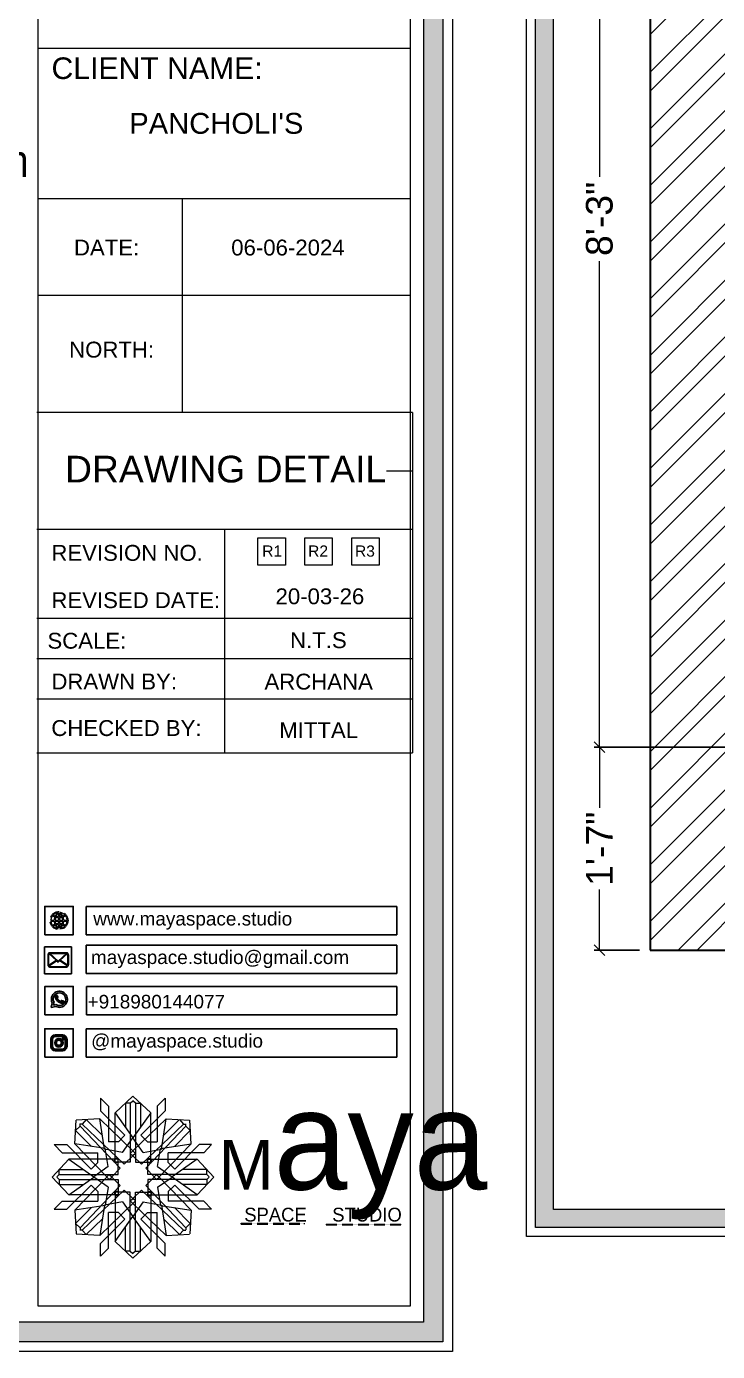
# Model space of a CAD drawing. Header units: millimetres. Extents: x 56222 to 3066687, y -650199 to -121287.
# Drawn here: x 131233.9 to 131298.6, y -184029.6 to -183905.5 of the extents above; entities that cross this region are included whole.
import ezdxf
from ezdxf import colors
from ezdxf.entities.mleader import LeaderData, LeaderLine
from ezdxf.enums import TextEntityAlignment as Align
from ezdxf.math import Vec2, Vec3

# ---------------------------------------------------------------- set-up
doc = ezdxf.new("R2010")
doc.units = ezdxf.units.MM
doc.header["$MEASUREMENT"] = 0
doc.header["$PDMODE"] = 35
doc.linetypes.add('CENTER', pattern=[2, 1.25, -0.25, 0.25, -0.25])
doc.linetypes.add('DASHEDX2', pattern=[1.5, 1, -0.5])
doc.layers.get('Defpoints').update_dxf_attribs({"color": 220})
doc.layers.add('AR HATCH-7', color=7, linetype='Continuous')
for name, color, linetype, lineweight in [('dim05', 1, 'Continuous', 13), ('Dimension', 10, 'DASHEDX2', 20), ('NAME PLATE', 7, 'Continuous', 25), ('Text', 7, 'Continuous', 15), ('wall', 7, 'Continuous', 30), ('XX~SLAB ( BEAM )~ ( DIM )', 7, 'Continuous', 9)]:
    doc.layers.add(name, color=color, linetype=linetype, lineweight=lineweight)
doc.styles.add('Arial', font='arial.ttf')
doc.styles.get("Standard").update_dxf_attribs({"font": 'arial.ttf', "height": 6})
doc.styles.add('style4', font='ARIALN.TTF')
doc.dimstyles.new('ISO-25', dxfattribs={"dimtxt": 2.5, "dimasz": 1, "dimexe": 0.5, "dimexo": 1, "dimtad": 0, "dimdec": 1, "dimlunit": 4, "dimtxsty": 'Standard', "dimblk": 'OBLIQUE', "dimcen": 2.5, "dimclrd": 1, "dimclre": 1, "dimclrt": 5, "dimadec": 0, "dimazin": 0, "dimtfac": 1, "dimtdec": 1, "dimtmove": 0, "dimatfit": 3, "dimfxl": 1, "dimlwd": -1, "dimarcsym": 0})

# ---------------------------------------------------------------- blocks, each defined once
blk = doc.blocks.new('_Oblique')
at = {"layer": 'wall', "color": 0, "lineweight": -2}
blk.add_line((-0.5, -0.5), (0.5, 0.5), dxfattribs=at)
blk = doc.blocks.new('*D169')
at = {"layer": 'Defpoints', "color": 0, "lineweight": 30, "transparency": 16777216}
for p in [(131301.3, -183874.01), (131287.55, -183973.01), (131304.3, -183973.01)]:
    blk.add_point(p, dxfattribs=at)
at = {"layer": 'dim05', "color": 1, "linetype": 'Continuous', "lineweight": -2, "transparency": 16777216}
for p, q in [((131300.3, -183874.01), (131287.05, -183874.01)), ((131303.3, -183973.01), (131287.05, -183973.01))]:
    blk.add_line(p, q, dxfattribs=at)
at = {"layer": 'dim05', "color": 1, "linetype": 'Continuous', "transparency": 16777216}
for p, q in [((131287.55, -183874.01), (131287.55, -183919.56)), ((131287.55, -183973.01), (131287.55, -183927.46))]:
    blk.add_line(p, q, dxfattribs=at)
at = {"layer": 'dim05', "color": 1, "transparency": 16777216}
for p, rotation in [((131287.55, -183874.01), 90), ((131287.55, -183973.01), 270)]:
    blk.add_blockref('_Oblique', p, dxfattribs=dict(at, rotation=rotation))
at = {"layer": 'dim05', "color": 5, "lineweight": 25, "transparency": 16777216, "insert": (131287.55, -183923.51), "char_height": 2.5, "attachment_point": 5, "rotation": 90, "style": 'Arial'}
blk.add_mtext('8\'-3"', dxfattribs=at)
blk = doc.blocks.new('*D170')
at = {"layer": 'Defpoints', "color": 0, "lineweight": 30, "transparency": 16777216}
for p in [(131304.3, -183973.01), (131287.55, -183992.01), (131292.3, -183992.01)]:
    blk.add_point(p, dxfattribs=at)
at = {"layer": 'dim05', "color": 1, "linetype": 'Continuous', "lineweight": -2, "transparency": 16777216}
for p, q in [((131303.3, -183973.01), (131287.05, -183973.01)), ((131291.3, -183992.01), (131287.05, -183992.01))]:
    blk.add_line(p, q, dxfattribs=at)
at = {"layer": 'dim05', "color": 1, "linetype": 'Continuous', "transparency": 16777216}
for p, q in [((131287.55, -183973.01), (131287.55, -183978.68)), ((131287.55, -183992.01), (131287.55, -183986.34))]:
    blk.add_line(p, q, dxfattribs=at)
at = {"layer": 'dim05', "color": 1, "transparency": 16777216}
for p, rotation in [((131287.55, -183973.01), 90), ((131287.55, -183992.01), 270)]:
    blk.add_blockref('_Oblique', p, dxfattribs=dict(at, rotation=rotation))
at = {"layer": 'dim05', "color": 5, "lineweight": 25, "transparency": 16777216, "insert": (131287.55, -183982.51), "char_height": 2.5, "attachment_point": 5, "rotation": 90, "style": 'Arial'}
blk.add_mtext('1\'-7"', dxfattribs=at)

msp = doc.modelspace()

# ---------------------------------------------------------------- hatches: boundary and pattern name
at = {"layer": 'AR HATCH-7', "lineweight": 9, "true_color": 0x939598}
h = msp.add_hatch(dxfattribs=at)
h.set_pattern_fill('ANSI32', color=252, scale=10)
h.set_pattern_definition([(45, (-3.1435, -836.1588), (-2.65165043, 2.65165043), []), (45, (-1.3758, -836.1588), (-2.65165043, 2.65165043), [])])
h.paths.add_polyline_path([(131458.8, -183880.01), (131454.3, -183880.01), (131454.3, -183892.02), (131458.8, -183891.98)])
h.paths.add_polyline_path([(131458.8, -183891.98), (131454.3, -183892.02), (131454.3, -183992.01), (131458.8, -183992.01)])
h.paths.add_polyline_path([(131301.3, -183880.01), (131292.3, -183880.01), (131292.3, -183992.01), (131301.3, -183992.01)])
at = {"layer": 'Dimension', "linetype": 'Continuous', "true_color": 0xd39e00}
h = msp.add_hatch(color=42, dxfattribs=at)
h.paths.add_polyline_path([(131013.33, -183846.01), (131013.33, -184028.69), (131272.88, -184028.69), (131272.88, -183846.01)])
h.paths.add_polyline_path([(131015.16, -183847.83), (131271.06, -183847.83), (131271.06, -184026.87), (131015.16, -184026.87)], flags=16)
h = msp.add_hatch(color=42, dxfattribs=at)
h.paths.add_polyline_path([(131281.57, -183849.11), (131281.57, -184017.99), (131521.5, -184017.99), (131521.5, -183849.11)])
h.paths.add_polyline_path([(131283.25, -183850.79), (131519.82, -183850.79), (131519.82, -184016.31), (131283.25, -184016.31)], flags=16)
at = {"layer": 'Dimension', "true_color": 0x000000}
h = msp.add_hatch(color=18, dxfattribs=at)
h.dxf.hatch_style = 1
h.paths.add_polyline_path([(131237.75, -183989.24, 1), (131236.06, -183989.24, 1)])
h.paths.add_polyline_path([(131237, -183989.99, 0.105795), (131237.26, -183989.67, -0.055205), (131237.45, -183989.77, -0.169822)], flags=16)
h.paths.add_polyline_path([(131236.95, -183989.93), (131236.95, -183989.61, -0.058279), (131237.18, -183989.64, -0.103353)], flags=16)
h.paths.add_polyline_path([(131236.86, -183989.93, -0.101741), (131236.64, -183989.64, -0.057171), (131236.86, -183989.61)], flags=16)
h.paths.add_polyline_path([(131236.81, -183989.99, -0.169822), (131236.36, -183989.77, -0.055205), (131236.56, -183989.67, 0.105795)], flags=16)
h.paths.add_polyline_path([(131237.29, -183989.59, 0.081336), (131237.36, -183989.28), (131237.67, -183989.28, -0.152069), (131237.51, -183989.7, 0.05687)], flags=16)
h.paths.add_polyline_path([(131237.21, -183989.56, 0.061945), (131236.95, -183989.52), (131236.95, -183989.28), (131237.27, -183989.28, -0.081344)], flags=16)
h.paths.add_polyline_path([(131236.86, -183989.52, 0.060923), (131236.6, -183989.56, -0.081344), (131236.54, -183989.28), (131236.86, -183989.28)], flags=16)
h.paths.add_polyline_path([(131236.52, -183989.59, 0.05687), (131236.3, -183989.7, -0.152069), (131236.15, -183989.28), (131236.46, -183989.28, 0.081336)], flags=16)
h.paths.add_polyline_path([(131236.95, -183989.2), (131236.95, -183988.96, 0.061945), (131237.21, -183988.92, -0.080009), (131237.27, -183989.2)], flags=16)
h.paths.add_polyline_path([(131237.36, -183989.2, 0.080116), (131237.29, -183988.89, 0.05687), (131237.51, -183988.78, 0.028258), (131237.45, -183988.71, -0.055205), (131237.26, -183988.81, 0.105795), (131237, -183988.49, -0.36029), (131237.67, -183989.2)], flags=16)
h.paths.add_polyline_path([(131236.86, -183989.2), (131236.54, -183989.2, -0.080009), (131236.6, -183988.92, 0.060923), (131236.86, -183988.96)], flags=16)
h.paths.add_polyline_path([(131236.46, -183989.2), (131236.15, -183989.2, -0.150466), (131236.3, -183988.78, 0.05687), (131236.52, -183988.89, 0.080116)], flags=16)
h.paths.add_polyline_path([(131236.95, -183988.87), (131236.95, -183988.55, -0.103353), (131237.18, -183988.84, -0.058279)], flags=16)
h.paths.add_polyline_path([(131236.86, -183988.87, -0.057171), (131236.64, -183988.84, -0.101741), (131236.86, -183988.55)], flags=16)
h.paths.add_polyline_path([(131236.56, -183988.81, -0.055205), (131236.36, -183988.71, -0.169822), (131236.81, -183988.49, 0.105795)], flags=16)
h = msp.add_hatch(color=18, dxfattribs=at)
h.dxf.hatch_style = 1
h.paths.add_polyline_path([(131237.6, -183993.6, 0.414214), (131237.79, -183993.4), (131237.79, -183992.44, 0.414214), (131237.6, -183992.24), (131236.06, -183992.24, 0.414214), (131235.87, -183992.44), (131235.87, -183993.4, 0.414214), (131236.06, -183993.6)])
h.paths.add_polyline_path([(131236.97, -183993.02), (131237.68, -183993.49, -0.198912), (131237.6, -183993.53), (131236.06, -183993.53, -0.198912), (131235.98, -183993.49), (131236.69, -183993.02), (131236.83, -183993.15)], flags=16)
h.paths.add_polyline_path([(131236.83, -183993.05), (131236.05, -183992.32, -0.028783), (131236.06, -183992.32), (131237.6, -183992.32, -0.028783), (131237.61, -183992.32)], flags=16)
h.paths.add_polyline_path([(131237.03, -183992.96), (131237.68, -183992.35, -0.202482), (131237.72, -183992.44), (131237.72, -183993.4, -0.043076), (131237.72, -183993.43)], flags=16)
h.paths.add_polyline_path([(131236.63, -183992.96), (131235.94, -183993.43, -0.043076), (131235.94, -183993.4), (131235.94, -183992.44, -0.202482), (131235.98, -183992.35)], flags=16)
h = msp.add_hatch(color=18, dxfattribs=at)
h.dxf.hatch_style = 1
h.paths.add_polyline_path([(131237.12, -183996.97, 0.170513), (131237.27, -183996.95, 0.190337), (131237.36, -183996.83, 0.316231), (131237.34, -183996.77), (131237.18, -183996.72, 0.273721), (131237.12, -183996.74, 0.040749), (131237.08, -183996.78, -0.441282), (131237.03, -183996.79, -0.11828), (131236.76, -183996.57, -0.441282), (131236.77, -183996.51, 0.040749), (131236.8, -183996.47, 0.290083), (131236.81, -183996.41), (131236.73, -183996.26, 0.316231), (131236.68, -183996.25, 0.190337), (131236.57, -183996.36, 0.170513), (131236.57, -183996.51, 0.252784)], flags=0)
h.paths.add_polyline_path([(131236.27, -183996.94), (131236.18, -183997.33, 0.550912), (131236.22, -183997.37), (131236.59, -183997.28, 6.344125)])
h.paths.add_polyline_path([(131236.62, -183997.1), (131236.39, -183997.16), (131236.44, -183996.91, -9.071339)], flags=16)
h.paths.add_polyline_path([(131237.36, -183996.84, -0.17811), (131237.27, -183996.95, -0.170513), (131237.12, -183996.97, -0.252784), (131236.57, -183996.51, -0.170513), (131236.57, -183996.36, -0.17811), (131236.67, -183996.25, -0.370089), (131236.73, -183996.26), (131236.81, -183996.41, -0.307185), (131236.8, -183996.47, -0.041087), (131236.76, -183996.51, 0.321676), (131236.76, -183996.56, 0.126524), (131237.04, -183996.8, 0.312216), (131237.08, -183996.78, -0.041087), (131237.12, -183996.74, -0.290673), (131237.18, -183996.72), (131237.34, -183996.77, -0.370089)], flags=0)
h = msp.add_hatch(color=18, dxfattribs=at)
h.dxf.hatch_style = 1
h.paths.add_polyline_path([(131237.18, -183996.72, 0.273721), (131237.12, -183996.74, 0.040749), (131237.08, -183996.78, -0.441282), (131237.03, -183996.79, -0.11828), (131236.76, -183996.57, -0.441282), (131236.77, -183996.51, 0.040749), (131236.8, -183996.47, 0.290083), (131236.81, -183996.41), (131236.73, -183996.26, 0.316231), (131236.68, -183996.25, 0.190337), (131236.57, -183996.36, 0.170513), (131236.57, -183996.51, 0.252784), (131237.12, -183996.97, 0.170513), (131237.27, -183996.95, 0.190337), (131237.36, -183996.83, 0.316231), (131237.34, -183996.77)])
h = msp.add_hatch(color=18, dxfattribs=at)
h.dxf.hatch_style = 1
h.paths.add_polyline_path([(131236.14, -184001.06, 0.353872), (131236.54, -184001.45), (131237.26, -184001.45, 0.353872), (131237.66, -184001.06), (131237.66, -184000.33, 0.353872), (131237.26, -183999.95), (131236.54, -183999.95, 0.353872), (131236.14, -184000.33)])
h.paths.add_polyline_path([(131236.3, -184000.34, -0.353872), (131236.55, -184000.1), (131237.25, -184000.1, -0.353872), (131237.5, -184000.34), (131237.5, -184001.05, -0.353872), (131237.25, -184001.29), (131236.55, -184001.29, -0.353872), (131236.3, -184001.05)], flags=16)
h.paths.add_polyline_path([(131237.3, -184000.69, -1), (131236.51, -184000.69, -1)], flags=0)
h.paths.add_polyline_path([(131237.14, -184000.69, -1), (131236.67, -184000.69, -1)], flags=0)
h.paths.add_polyline_path([(131237.2, -184000.31, -1), (131237.39, -184000.31, -1)], flags=0)
h.paths.add_polyline_path([(131236.51, -184000.69, 1), (131237.3, -184000.69, 1)], flags=0)
h = msp.add_hatch(color=18, dxfattribs=at)
h.dxf.hatch_style = 1
h.paths.add_polyline_path([(131236.51, -184000.69, 1), (131237.3, -184000.69, 1)])
h.paths.add_polyline_path([(131237.14, -184000.69, -1), (131236.67, -184000.69, -1)], flags=16)
h = msp.add_hatch(color=18, dxfattribs=at)
h.dxf.hatch_style = 1
h.paths.add_polyline_path([(131237.39, -184000.31, 1), (131237.2, -184000.31, 1)])
at = {"layer": 'Dimension', "true_color": 0xd39e00}
h = msp.add_hatch(color=42, dxfattribs=at)
h.dxf.hatch_style = 1
h.paths.add_polyline_path([(131259.88, -184017.59), (131253.98, -184017.59), (131253.98, -184017.67), (131259.88, -184017.67)])
h = msp.add_hatch(color=42, dxfattribs=at)
h.dxf.hatch_style = 1
h.paths.add_polyline_path([(131268.95, -184017.67), (131261.93, -184017.67), (131261.93, -184017.75), (131268.95, -184017.75)])

# ---------------------------------------------------------------- linework, layer by layer
at = {"color": 18, "true_color": 0x000000}
for p, q in [((131268.55, -183987.91), (131239.46, -183987.91)), ((131239.46, -183987.91), (131239.46, -183990.57)), ((131268.55, -183990.57), (131268.55, -183987.91)), ((131239.46, -183990.57), (131268.55, -183990.57)), ((131268.55, -183991.54), (131239.46, -183991.54)), ((131239.46, -183991.54), (131239.46, -183994.2)), ((131268.55, -183994.2), (131268.55, -183991.54)), ((131239.46, -183994.2), (131268.55, -183994.2)), ((131268.55, -183995.41), (131239.48, -183995.41)), ((131239.48, -183995.41), (131239.48, -183998.07)), ((131268.55, -183998.07), (131268.55, -183995.41)), ((131239.48, -183998.07), (131268.55, -183998.07)), ((131268.55, -183999.37), (131239.46, -183999.37)), ((131239.46, -183999.37), (131239.46, -184002.03)), ((131268.55, -184002.03), (131268.55, -183999.37)), ((131239.46, -184002.03), (131268.55, -184002.03))]:
    msp.add_line(p, q, dxfattribs=at)
for p, q in [((131238.09, -183991.69), (131235.56, -183991.69)), ((131235.56, -183991.69), (131235.56, -183994.22)), ((131238.09, -183994.22), (131238.09, -183991.69)), ((131235.56, -183994.22), (131238.09, -183994.22)), ((131236.73, -183996.26), (131236.81, -183996.41)), ((131237.34, -183996.77), (131237.18, -183996.72)), ((131236.27, -183996.94), (131236.18, -183997.33)), ((131236.22, -183997.37), (131236.59, -183997.28)), ((131236.44, -183996.91), (131236.39, -183997.16)), ((131236.39, -183997.16), (131236.62, -183997.1)), ((131236.14, -184000.33), (131236.14, -184001.06)), ((131236.3, -184000.34), (131236.3, -184001.05)), ((131236.54, -183999.95), (131237.26, -183999.95)), ((131237.25, -184000.1), (131236.55, -184000.1)), ((131237.5, -184000.34), (131237.5, -184001.05)), ((131237.66, -184000.33), (131237.66, -184001.06)), ((131236.54, -184001.45), (131237.26, -184001.45)), ((131237.25, -184001.29), (131236.55, -184001.29))]:
    msp.add_line(p, q)
at = {"color": 42, "lineweight": 5, "true_color": 0xe0ac11}
for p, q in [((131240.81, -184005.89), (131240.81, -184007.07)), ((131241.56, -184006.63), (131240.81, -184005.89)), ((131241.56, -184006.63), (131241.56, -184009.97)), ((131242.16, -184007.24), (131243.83, -184005.69)), ((131243.59, -184006.34), (131243.13, -184006.34)), ((131243.13, -184006.34), (131243.13, -184008.6)), ((131243.59, -184006.34), (131243.83, -184006.12)), ((131243.59, -184006.34), (131243.59, -184011.87)), ((131245.51, -184007.24), (131243.83, -184005.69)), ((131244.08, -184006.34), (131243.84, -184006.12)), ((131244.08, -184006.34), (131244.08, -184011.87)), ((131244.08, -184006.34), (131244.54, -184006.34)), ((131244.54, -184006.34), (131244.54, -184008.6)), ((131246.11, -184006.63), (131246.86, -184005.89)), ((131246.11, -184006.63), (131246.11, -184009.97)), ((131246.86, -184005.89), (131246.86, -184007.07)), ((131238.39, -184010.15), (131238.52, -184007.94)), ((131240.73, -184007.81), (131238.52, -184007.94)), ((131239.47, -184007.88), (131239.08, -184008.3)), ((131239.47, -184007.88), (131240.97, -184009.37)), ((131241.16, -184010.66), (131240.73, -184007.81)), ((131240.73, -184007.82), (131243.83, -184010.82)), ((131243.09, -184009.33), (131240.81, -184007.07)), ((131242.16, -184011.87), (131242.16, -184007.24)), ((131242.16, -184007.24), (131243.83, -184009.6)), ((131245.51, -184007.24), (131243.84, -184009.6)), ((131246.94, -184007.82), (131243.84, -184010.82)), ((131244.58, -184009.33), (131246.86, -184007.07)), ((131245.51, -184011.87), (131245.51, -184007.24)), ((131246.51, -184010.66), (131246.94, -184007.81)), ((131248.2, -184007.88), (131246.7, -184009.37)), ((131246.94, -184007.81), (131249.15, -184007.94)), ((131248.2, -184007.88), (131248.59, -184008.3)), ((131249.28, -184010.15), (131249.16, -184007.94)), ((131238.46, -184008.89), (131238.88, -184008.5)), ((131238.46, -184008.89), (131239.95, -184010.39)), ((131239.08, -184008.3), (131238.87, -184008.3)), ((131238.88, -184008.5), (131238.88, -184008.29)), ((131242.63, -184012.44), (131238.88, -184008.5)), ((131243.02, -184012.05), (131239.08, -184008.3)), ((131244.65, -184012.05), (131248.59, -184008.3)), ((131245.05, -184012.44), (131248.8, -184008.5)), ((131249.21, -184008.89), (131247.72, -184010.39)), ((131248.59, -184008.3), (131248.8, -184008.3)), ((131248.8, -184008.5), (131248.8, -184008.29)), ((131249.21, -184008.89), (131248.8, -184008.5)), ((131236.46, -184010.23), (131237.65, -184010.23)), ((131237.21, -184010.98), (131236.46, -184010.23)), ((131239.91, -184012.51), (131237.65, -184010.23)), ((131238.39, -184010.15), (131241.4, -184013.25)), ((131241.24, -184010.58), (131238.39, -184010.15)), ((131242.48, -184009.97), (131241.56, -184009.97)), ((131243.09, -184009.33), (131242.48, -184009.97)), ((131242.87, -184010.95), (131243.83, -184009.6)), ((131244.8, -184010.95), (131243.84, -184009.6)), ((131244.58, -184009.33), (131245.19, -184009.97)), ((131245.19, -184009.97), (131246.11, -184009.97)), ((131249.28, -184010.15), (131246.28, -184013.25)), ((131246.43, -184010.58), (131249.28, -184010.15)), ((131247.76, -184012.51), (131250.03, -184010.23)), ((131251.21, -184010.23), (131250.03, -184010.23)), ((131250.47, -184010.98), (131251.21, -184010.23)), ((131237.82, -184011.59), (131236.26, -184013.26)), ((131237.21, -184010.98), (131240.55, -184010.98)), ((131242.45, -184011.59), (131237.82, -184011.59)), ((131237.82, -184011.59), (131240.17, -184013.25)), ((131240.55, -184011.9), (131240.55, -184010.98)), ((131242.87, -184010.95), (131241.16, -184010.66)), ((131241.53, -184012.29), (131241.24, -184010.58)), ((131242.1, -184011.89), (131242.1, -184011.59)), ((131242.46, -184011.52), (131242.16, -184011.52)), ((131242.45, -184013.01), (131242.45, -184011.59)), ((131242.46, -184011.87), (131242.46, -184011.52)), ((131243.02, -184012.05), (131243.83, -184011.27)), ((131243.59, -184011.05), (131243.83, -184010.82)), ((131243.59, -184011.05), (131243.83, -184011.27)), ((131244.08, -184011.05), (131243.84, -184010.82)), ((131244.08, -184011.05), (131243.84, -184011.27)), ((131244.65, -184012.05), (131243.84, -184011.27)), ((131244.8, -184010.95), (131246.51, -184010.66)), ((131245.21, -184011.87), (131245.21, -184011.52)), ((131245.21, -184011.52), (131245.51, -184011.52)), ((131245.23, -184013.01), (131245.23, -184011.59)), ((131245.23, -184011.59), (131249.86, -184011.59)), ((131245.58, -184011.89), (131245.58, -184011.59)), ((131246.14, -184012.29), (131246.43, -184010.58)), ((131250.47, -184010.98), (131247.13, -184010.98)), ((131247.13, -184011.9), (131247.13, -184010.98)), ((131249.86, -184011.59), (131247.5, -184013.25)), ((131249.86, -184011.59), (131251.41, -184013.26)), ((131236.92, -184013.01), (131236.7, -184013.25)), ((131236.92, -184013.01), (131236.92, -184012.55)), ((131236.92, -184012.55), (131239.18, -184012.55)), ((131236.92, -184013.01), (131242.45, -184013.01)), ((131239.91, -184012.51), (131240.55, -184011.9)), ((131241.53, -184012.29), (131240.17, -184013.25)), ((131241.62, -184013.01), (131241.4, -184013.25)), ((131241.62, -184013.01), (131241.85, -184013.25)), ((131242.63, -184012.44), (131241.85, -184013.25)), ((131242.45, -184011.89), (131242.1, -184011.89)), ((131243.59, -184011.87), (131242.16, -184011.87)), ((131244.08, -184011.87), (131245.51, -184011.87)), ((131245.05, -184012.44), (131245.82, -184013.25)), ((131245.23, -184011.89), (131245.58, -184011.89)), ((131250.75, -184013.01), (131245.23, -184013.01)), ((131246.05, -184013.01), (131245.82, -184013.25)), ((131246.05, -184013.01), (131246.28, -184013.25)), ((131246.14, -184012.29), (131247.5, -184013.25)), ((131247.76, -184012.51), (131247.13, -184011.9)), ((131250.75, -184012.55), (131248.5, -184012.55)), ((131250.75, -184013.01), (131250.75, -184012.55)), ((131250.75, -184013.01), (131250.98, -184013.25)), ((131237.82, -184014.93), (131236.26, -184013.26)), ((131236.92, -184013.5), (131236.7, -184013.26)), ((131236.92, -184013.5), (131242.45, -184013.5)), ((131236.92, -184013.5), (131236.92, -184013.97)), ((131236.92, -184013.97), (131239.18, -184013.97)), ((131239.91, -184014.01), (131237.65, -184016.28)), ((131237.82, -184014.93), (131240.17, -184013.26)), ((131238.39, -184016.36), (131241.4, -184013.26)), ((131242.63, -184014.07), (131238.88, -184018.01)), ((131239.91, -184014.01), (131240.55, -184014.61)), ((131241.53, -184014.22), (131240.17, -184013.26)), ((131241.53, -184014.22), (131241.24, -184015.93)), ((131241.62, -184013.5), (131241.4, -184013.26)), ((131241.62, -184013.5), (131241.85, -184013.26)), ((131242.63, -184014.07), (131241.85, -184013.26)), ((131242.45, -184013.5), (131242.45, -184014.93)), ((131245.05, -184014.07), (131245.82, -184013.26)), ((131245.05, -184014.07), (131248.8, -184018.01)), ((131245.23, -184013.5), (131245.23, -184014.93)), ((131250.75, -184013.5), (131245.23, -184013.5)), ((131246.05, -184013.5), (131245.82, -184013.26)), ((131246.05, -184013.5), (131246.28, -184013.26)), ((131246.14, -184014.22), (131247.5, -184013.26)), ((131246.14, -184014.22), (131246.43, -184015.93)), ((131249.28, -184016.36), (131246.28, -184013.26)), ((131247.76, -184014.01), (131247.13, -184014.61)), ((131249.86, -184014.93), (131247.5, -184013.26)), ((131247.76, -184014.01), (131250.03, -184016.28)), ((131250.75, -184013.97), (131248.5, -184013.97)), ((131249.86, -184014.93), (131251.41, -184013.26)), ((131250.75, -184013.5), (131250.98, -184013.26)), ((131250.75, -184013.5), (131250.75, -184013.97)), ((131242.45, -184014.93), (131237.82, -184014.93)), ((131243.02, -184014.5), (131239.08, -184018.25)), ((131240.55, -184014.61), (131240.55, -184015.53)), ((131242.45, -184014.63), (131242.1, -184014.63)), ((131242.1, -184014.63), (131242.1, -184014.93)), ((131243.59, -184014.68), (131242.16, -184014.68)), ((131242.16, -184014.68), (131242.16, -184019.31)), ((131242.46, -184015.03), (131242.16, -184015.03)), ((131242.46, -184014.68), (131242.46, -184015.03)), ((131243.02, -184014.5), (131243.83, -184015.27)), ((131243.59, -184020.2), (131243.59, -184014.68)), ((131243.59, -184015.5), (131243.83, -184015.27)), ((131243.59, -184015.5), (131243.83, -184015.73)), ((131244.65, -184014.5), (131243.84, -184015.27)), ((131244.08, -184015.5), (131243.84, -184015.27)), ((131244.08, -184015.5), (131243.84, -184015.73)), ((131244.08, -184014.68), (131245.51, -184014.68)), ((131244.08, -184020.2), (131244.08, -184014.68)), ((131244.65, -184014.5), (131248.59, -184018.25)), ((131245.21, -184014.68), (131245.21, -184015.03)), ((131245.21, -184015.03), (131245.51, -184015.03)), ((131245.23, -184014.63), (131245.58, -184014.63)), ((131245.23, -184014.93), (131249.86, -184014.93)), ((131245.51, -184014.68), (131245.51, -184019.31)), ((131245.58, -184014.63), (131245.58, -184014.93)), ((131247.13, -184014.61), (131247.13, -184015.53)), ((131237.21, -184015.53), (131236.46, -184016.28)), ((131236.46, -184016.28), (131237.65, -184016.28)), ((131237.21, -184015.53), (131240.55, -184015.53)), ((131241.24, -184015.93), (131238.39, -184016.36)), ((131238.39, -184016.36), (131238.52, -184018.58)), ((131238.46, -184017.62), (131239.95, -184016.13)), ((131240.73, -184018.73), (131243.83, -184015.73)), ((131241.16, -184015.89), (131240.73, -184018.73)), ((131242.87, -184015.6), (131241.16, -184015.89)), ((131241.56, -184019.92), (131241.56, -184016.58)), ((131242.48, -184016.58), (131241.56, -184016.58)), ((131243.09, -184017.21), (131242.48, -184016.58)), ((131242.87, -184015.6), (131243.83, -184016.95)), ((131244.8, -184015.6), (131243.84, -184016.95)), ((131246.94, -184018.73), (131243.84, -184015.73)), ((131244.58, -184017.21), (131245.19, -184016.58)), ((131244.8, -184015.6), (131246.51, -184015.89)), ((131245.19, -184016.58), (131246.11, -184016.58)), ((131246.11, -184019.92), (131246.11, -184016.58)), ((131246.43, -184015.93), (131249.28, -184016.36)), ((131246.51, -184015.89), (131246.94, -184018.73)), ((131250.47, -184015.53), (131247.13, -184015.53)), ((131249.21, -184017.62), (131247.72, -184016.13)), ((131249.28, -184016.36), (131249.16, -184018.58)), ((131251.21, -184016.28), (131250.03, -184016.28)), ((131250.47, -184015.53), (131251.21, -184016.28)), ((131238.46, -184017.62), (131238.88, -184018.01)), ((131239.47, -184018.66), (131240.97, -184017.17)), ((131243.09, -184017.21), (131240.81, -184019.48)), ((131242.16, -184019.31), (131243.83, -184016.95)), ((131243.13, -184020.2), (131243.13, -184017.95)), ((131245.51, -184019.31), (131243.84, -184016.95)), ((131244.54, -184020.2), (131244.54, -184017.95)), ((131244.58, -184017.21), (131246.86, -184019.48)), ((131248.2, -184018.66), (131246.7, -184017.17)), ((131249.21, -184017.62), (131248.8, -184018.01)), ((131240.73, -184018.73), (131238.52, -184018.61)), ((131239.08, -184018.25), (131238.87, -184018.25)), ((131238.88, -184018.01), (131238.88, -184018.22)), ((131239.47, -184018.66), (131239.08, -184018.25)), ((131246.94, -184018.73), (131249.15, -184018.61)), ((131248.2, -184018.66), (131248.59, -184018.25)), ((131248.59, -184018.25), (131248.8, -184018.25)), ((131248.8, -184018.01), (131248.8, -184018.22)), ((131240.81, -184020.66), (131240.81, -184019.48)), ((131241.56, -184019.92), (131240.81, -184020.66)), ((131242.16, -184019.31), (131243.83, -184020.86)), ((131243.59, -184020.2), (131243.13, -184020.2)), ((131243.59, -184020.2), (131243.83, -184020.43)), ((131245.51, -184019.31), (131243.83, -184020.86)), ((131244.08, -184020.2), (131243.84, -184020.43)), ((131244.08, -184020.2), (131244.54, -184020.2)), ((131246.11, -184019.92), (131246.86, -184020.66)), ((131246.86, -184020.66), (131246.86, -184019.48))]:
    msp.add_line(p, q, dxfattribs=at)
for points in [[(131235.58, -183990.57), (131238.24, -183990.57), (131238.24, -183987.91), (131235.58, -183987.91)], [(131235.59, -183998.07), (131238.25, -183998.07), (131238.25, -183995.41), (131235.59, -183995.41)], [(131235.58, -184002.03), (131238.24, -184002.03), (131238.24, -183999.37), (131235.58, -183999.37)]]:
    msp.add_lwpolyline(points, close=True)
for centre, radius in [((131236.9, -184000.69), 0.394), ((131236.9, -184000.69), 0.235), ((131237.3, -184000.31), 0.0955)]:
    msp.add_circle(centre, radius)
for centre, radius, start, end in [((131236.95, -183996.61), 0.759, 241.4727, 205.6422), ((131236.95, -183996.61), 0.591, 235.9962, 210.8333), ((131236.78, -183996.44), 0.221, 159.7007, 198.4072), ((131236.77, -183996.43), 0.207, 118.9685, 159.3648), ((131237.28, -183996.23), 0.757, 201.4218, 258.1669), ((131236.69, -183996.3), 0.0509, 41.8985, 123.1344), ((131236.79, -183996.54), 0.0375, 135.9932, 224.8892), ((131236.54, -183996.27), 0.333, 312.4617, 321.8728), ((131237.36, -183996.12), 0.744, 216.5455, 243.5279), ((131236.76, -183996.44), 0.059, 320.3924, 28.6971), ((131237.05, -183996.76), 0.0375, 234.2482, 323.1441), ((131237.36, -183996.97), 0.333, 137.2645, 146.6756), ((131237.16, -183996.78), 0.059, 70.4402, 138.745), ((131237.16, -183996.77), 0.207, 299.7725, 340.1688), ((131237.31, -183996.82), 0.0509, 336.0029, 57.2388), ((131236.21, -183997.34), 0.034, 164.8483, 282.1458), ((131237.16, -183996.75), 0.221, 260.7301, 299.4366), ((131236.58, -184000.39), 0.442, 94.8631, 172.8127), ((131236.58, -184000.38), 0.279, 94.8631, 172.8127), ((131237.22, -184000.38), 0.279, 7.1873, 85.1369), ((131237.22, -184000.39), 0.442, 7.1873, 85.1369), ((131236.58, -184001.01), 0.442, 187.1873, 265.1369), ((131236.58, -184001.01), 0.279, 187.1873, 265.1369), ((131237.22, -184001.01), 0.279, 274.8631, 352.8127), ((131237.22, -184001.01), 0.442, 274.8631, 352.8127)]:
    msp.add_arc(centre, radius, start, end)
at = {"layer": 'Dimension', "color": 42, "linetype": 'Continuous', "true_color": 0xd39e00}
for p, q in [((131273.79, -183845.1), (131273.79, -184029.6)), ((131272.88, -183846.01), (131272.88, -184028.69)), ((131271.06, -183847.83), (131271.06, -184026.87)), ((131269.82, -183907.54), (131234.95, -183907.54)), ((131269.82, -183921.62), (131234.95, -183921.62)), ((131248.44, -183921.62), (131248.44, -183941.65)), ((131269.82, -183930.69), (131234.95, -183930.69)), ((131270.04, -183941.65), (131234.84, -183941.65)), ((131270.04, -183941.65), (131270.04, -183973.52)), ((131267.61, -183947.11), (131270.04, -183947.11)), ((131234.84, -183952.58), (131270.04, -183952.58)), ((131252.44, -183973.52), (131252.44, -183952.58)), ((131255.55, -183953.39), (131258.12, -183953.39)), ((131255.55, -183955.95), (131255.55, -183953.39)), ((131258.12, -183953.39), (131258.12, -183955.95)), ((131259.95, -183953.39), (131262.52, -183953.39)), ((131259.95, -183955.95), (131259.95, -183953.39)), ((131262.52, -183953.39), (131262.52, -183955.95)), ((131264.35, -183953.39), (131266.92, -183953.39)), ((131264.35, -183955.95), (131264.35, -183953.39)), ((131266.92, -183953.39), (131266.92, -183955.95)), ((131258.12, -183955.95), (131255.55, -183955.95)), ((131262.52, -183955.95), (131259.95, -183955.95)), ((131266.92, -183955.95), (131264.35, -183955.95)), ((131270.04, -183960.95), (131234.84, -183960.95)), ((131270.04, -183964.73), (131234.84, -183964.73)), ((131270.04, -183968.5), (131234.84, -183968.5)), ((131234.84, -183973.52), (131270.04, -183973.52)), ((131271.06, -184026.87), (131015.16, -184026.87)), ((131272.88, -184028.69), (131013.33, -184028.69)), ((131273.79, -184029.6), (131012.42, -184029.6))]:
    msp.add_line(p, q, dxfattribs=at)
at = {"layer": 'Dimension', "color": 42, "linetype": 'ByBlock', "true_color": 0xd39e00}
for p, q in [((131234.95, -184025.37), (131234.95, -183849.33)), ((131269.82, -183849.33), (131269.82, -184025.37)), ((131269.82, -184025.37), (131234.95, -184025.37))]:
    msp.add_line(p, q, dxfattribs=at)
at = {"layer": 'Dimension', "color": 18, "true_color": 0x000000}
for p, q in [((131236.15, -183989.2), (131236.46, -183989.2)), ((131236.15, -183989.28), (131236.46, -183989.28)), ((131236.54, -183989.2), (131236.86, -183989.2)), ((131236.54, -183989.28), (131236.86, -183989.28)), ((131236.86, -183988.55), (131236.86, -183988.87)), ((131236.86, -183988.96), (131236.86, -183989.2)), ((131236.86, -183989.28), (131236.86, -183989.52)), ((131236.95, -183988.55), (131236.95, -183988.87)), ((131236.95, -183988.96), (131236.95, -183989.2)), ((131236.95, -183989.2), (131237.27, -183989.2)), ((131236.95, -183989.28), (131237.27, -183989.28)), ((131236.95, -183989.28), (131236.95, -183989.52)), ((131237.36, -183989.2), (131237.67, -183989.2)), ((131237.36, -183989.28), (131237.67, -183989.28)), ((131236.86, -183989.61), (131236.86, -183989.93)), ((131236.95, -183989.61), (131236.95, -183989.93))]:
    msp.add_line(p, q, dxfattribs=at)
at = {"layer": 'Dimension', "color": 18, "linetype": 'Continuous', "true_color": 0x000000}
for p, q in [((131235.87, -183992.44), (131235.87, -183993.4)), ((131235.94, -183992.44), (131235.94, -183993.4)), ((131235.94, -183993.43), (131236.63, -183992.96)), ((131235.98, -183992.35), (131236.63, -183992.96)), ((131235.98, -183993.49), (131236.69, -183993.02)), ((131236.05, -183992.32), (131236.83, -183993.05)), ((131236.06, -183992.24), (131237.6, -183992.24)), ((131236.06, -183992.32), (131237.6, -183992.32)), ((131236.69, -183993.02), (131236.83, -183993.15)), ((131236.83, -183993.05), (131237.61, -183992.32)), ((131236.83, -183993.15), (131236.97, -183993.02)), ((131237.68, -183993.49), (131236.97, -183993.02)), ((131237.03, -183992.96), (131237.68, -183992.35)), ((131237.72, -183993.43), (131237.03, -183992.96)), ((131237.72, -183992.44), (131237.72, -183993.4)), ((131237.79, -183992.44), (131237.79, -183993.4)), ((131236.06, -183993.53), (131237.6, -183993.53)), ((131236.06, -183993.6), (131237.6, -183993.6))]:
    msp.add_line(p, q, dxfattribs=at)
at = {"layer": 'Dimension', "color": 42, "true_color": 0xd39e00}
for p, q in [((131253.98, -184017.59), (131259.88, -184017.59)), ((131253.98, -184017.67), (131253.98, -184017.59)), ((131253.98, -184017.67), (131259.88, -184017.67)), ((131259.88, -184017.59), (131259.88, -184017.67)), ((131261.93, -184017.67), (131268.95, -184017.67)), ((131261.93, -184017.67), (131261.93, -184017.75)), ((131261.93, -184017.75), (131268.95, -184017.75)), ((131268.95, -184017.75), (131268.95, -184017.67))]:
    msp.add_line(p, q, dxfattribs=at)
at = {"layer": 'Dimension', "color": 42, "linetype": 'Continuous', "true_color": 0xd39e00}
for points in [[(131280.73, -183848.27), (131522.34, -183848.27), (131522.34, -184018.83), (131280.73, -184018.83)], [(131281.57, -183849.11), (131521.5, -183849.11), (131521.5, -184017.99), (131281.57, -184017.99)], [(131283.25, -183850.79), (131519.82, -183850.79), (131519.82, -184016.31), (131283.25, -184016.31)]]:
    msp.add_lwpolyline(points, close=True, dxfattribs=at)
at = {"layer": 'Dimension', "color": 18, "true_color": 0x000000}
msp.add_circle((131236.91, -183989.24), 0.846, dxfattribs=at)
for centre, radius, start, end in [((131236.91, -183989.24), 0.761, 142.3819, 176.6093), ((131236.91, -183989.24), 0.761, 183.0315, 217.6181), ((131236.91, -183987.88), 1.08, 236.1399, 249.1595), ((131236.91, -183989.24), 0.761, 97.3549, 135.9073), ((131236.91, -183987.88), 0.996, 236.7417, 249.3811), ((131237.44, -183989.24), 0.984, 159.0567, 177.3789), ((131237.44, -183989.24), 0.984, 182.3435, 200.9433), ((131237.44, -183989.24), 0.899, 158.8325, 177.1302), ((131237.44, -183989.24), 0.899, 182.5658, 201.1675), ((131237.44, -183989.24), 0.984, 129.9301, 154.0867), ((131236.91, -183987.88), 1.08, 253.6799, 267.6253), ((131237.44, -183989.24), 0.899, 130.1073, 153.3446), ((131236.91, -183987.88), 0.996, 254.3336, 267.422), ((131236.37, -183989.24), 0.899, 26.6554, 50.2584), ((131236.91, -183987.88), 0.996, 272.3248, 285.6664), ((131236.91, -183987.88), 1.08, 272.1415, 286.3201), ((131236.91, -183989.24), 0.761, 3.3907, 82.6451), ((131236.37, -183989.24), 0.984, 25.9133, 50.0699), ((131236.37, -183989.24), 0.899, 2.8698, 21.1675), ((131236.37, -183989.24), 0.899, 338.8325, 357.4342), ((131236.91, -183987.88), 0.996, 290.6189, 303.2583), ((131236.91, -183987.88), 1.08, 290.8405, 303.8601), ((131236.37, -183989.24), 0.984, 2.6211, 20.9433), ((131236.37, -183989.24), 0.984, 339.0567, 357.6565), ((131236.91, -183989.24), 0.761, 322.3819, 356.9685), ((131236.91, -183990.6), 1.08, 110.8405, 123.8601), ((131236.91, -183990.6), 0.996, 110.6189, 123.2583), ((131236.91, -183989.24), 0.761, 224.0927, 262.6451), ((131237.44, -183989.24), 0.984, 205.9133, 230.0699), ((131236.91, -183990.6), 1.08, 92.3747, 106.3201), ((131236.91, -183990.6), 0.996, 92.578, 105.6664), ((131237.44, -183989.24), 0.899, 206.6554, 229.8927), ((131236.91, -183990.6), 1.08, 73.6799, 87.8585), ((131236.91, -183990.6), 0.996, 74.3336, 87.6752), ((131236.37, -183989.24), 0.899, 309.7416, 333.3446), ((131236.37, -183989.24), 0.984, 309.9301, 334.0867), ((131236.91, -183989.24), 0.761, 277.3549, 315.9073), ((131236.91, -183990.6), 0.996, 56.7417, 69.3811), ((131236.91, -183990.6), 1.08, 56.1399, 69.1595), ((131236.06, -183992.44), 0.193, 90, 180), ((131236.06, -183992.44), 0.121, 134.2135, 180), ((131236.06, -183992.44), 0.121, 90, 96.5948), ((131237.6, -183992.44), 0.193, 0, 90), ((131237.6, -183992.44), 0.121, 83.4052, 90), ((131237.6, -183992.44), 0.121, 0, 45.7865), ((131236.06, -183993.4), 0.193, 180, 270), ((131236.06, -183993.4), 0.121, 180, 189.8662), ((131236.06, -183993.4), 0.121, 225, 270), ((131237.6, -183993.4), 0.193, 270, 0), ((131237.6, -183993.4), 0.121, 270, 315), ((131237.6, -183993.4), 0.121, 350.1338, 0)]:
    msp.add_arc(centre, radius, start, end, dxfattribs=at)
at = {"layer": 'XX~SLAB ( BEAM )~ ( DIM )', "lineweight": 30}
for p, q in [((131292.3, -183880.01), (131292.3, -183992.01)), ((131292.3, -183992.01), (131458.8, -183992.01))]:
    msp.add_line(p, q, dxfattribs=at)

# ---------------------------------------------------------------- texts
at = {"color": 18, "linetype": 'CENTER', "lineweight": 30, "true_color": 0x000000}
for s, p in [('www.mayaspace.studio', (131240.12, -183989.7)), ('mayaspace.studio@gmail.com', (131239.9, -183993.31)), ('+918980144077', (131239.59, -183997.47)), ('@mayaspace.studio', (131239.92, -184001.14))]:
    msp.add_text(s, height=1.2705, dxfattribs=at).set_placement(p)
at = {"layer": 'Dimension', "color": 42, "true_color": 0xd39e00, "attachment_point": 1}
for s, width, insert, char_height in [('{\\fCinzel|b0|i0|c0|p2;\\H1.5x;M\\fAmsterdam One|b0|i0|c0|p2;\\H2x;aya}', 44.0177, (131251.86, -184005.15), 3.0952), ('{\\fCinzel|b0|i0|c0|p0;SPACE     STUDIO}', 34.1137, (131254.27, -184016.14), 1.2897)]:
    msp.add_mtext_dynamic_manual_height_columns(s, width=width, gutter_width=15.48, heights=[0], dxfattribs=dict(at, insert=insert, char_height=char_height))
at = {"layer": 'NAME PLATE', "style": 'Arial'}
for s, height, p in [('CLIENT NAME:', 2.0232, (131246.1, -183910.41)), ("PANCHOLI'S", 1.956, (131251.65, -183915.54)), ('DATE:', 1.487, (131241.37, -183926.94)), ('06-06-2024', 1.487, (131258.36, -183926.94)), ('NORTH:', 1.487, (131241.84, -183936.5)), ('DRAWING DETAIL', 2.5014, (131252.52, -183948.2)), ('REVISION NO.', 1.4866, (131243.29, -183955.54)), ('REVISED DATE: ', 1.4866, (131244.39, -183959.97)), ('SCALE:', 1.487, (131239.52, -183963.77)), ('DRAWN BY:', 1.487, (131242.08, -183967.59)), ('ARCHANA', 1.487, (131261.24, -183967.6)), ('CHECKED BY:', 1.4866, (131243.23, -183971.95)), ('MITTAL', 1.487, (131261.24, -183972.15))]:
    msp.add_text(s, height=height, dxfattribs=at).set_placement(p, align=Align.CENTER)
for s, p in [('R1', (131255.95, -183955.15)), ('R2', (131260.25, -183955.15))]:
    msp.add_text(s, height=1.048, dxfattribs=at).set_placement(p)
at = {"layer": 'NAME PLATE', "linetype": 'CENTER', "lineweight": 30, "style": 'Arial'}
for s, height, p in [('R3', 1.048, (131264.64, -183955.15)), ('20-03-26 ', 1.487, (131257.2, -183959.61)), ('N.T.S', 1.487, (131258.56, -183963.72))]:
    msp.add_text(s, height=height, dxfattribs=at).set_placement(p)

# ---------------------------------------------------------------- dimensions: what is measured, and where the dimension line sits
at = {"layer": 'dim05', "color": 27, "lineweight": 25, "true_color": 0x7d5120}
for base, p1, p2, picture, middle in [((131287.55, -183973.01), (131301.3, -183874.01), (131304.3, -183973.01), '*D169', (131287.55, -183923.51)), ((131287.55, -183992.01), (131304.3, -183973.01), (131292.3, -183992.01), '*D170', (131287.55, -183982.51))]:
    dim = msp.add_linear_dim(base=base, p1=p1, p2=p2, angle=90, dimstyle='ISO-25', override={"dimtxsty": 'Arial', "dimtmove": 1}, dxfattribs=at)
    dim.commit()
    dim.dimension.update_dxf_attribs({"geometry": picture, "text_midpoint": middle})

# ---------------------------------------------------------------- leaders
at = {"layer": 'Text', "color": 1, "lineweight": 0, "ltscale": 20}
ml = msp.add_multileader_mtext('Standard', dxfattribs=at)
ml.set_content('wall \\Ppaneling_as \\Pper selection', color=1, style='style4')
ml.set_leader_properties()
ml.build(insert=Vec2(0, 0))
ml.multileader.update_dxf_attribs({"dogleg_length": 2.02, "arrow_head_size": 2})
ctx = ml.context
ctx.base_point, ctx.char_height, ctx.arrow_head_size, ctx.landing_gap_size, ctx.plane_origin = Vec3(131214.16, -183908.51), 3, 2, 0.4, Vec3(131149.38, -183908.51)
notes = []
notes.append((ctx, [(0, (1, 1, 0), (131212.13, -183908.51), (1, 0), 2.02, [(0, [(131150.56, -183908.69)], 0, [])])]))
ctx.mtext.insert = Vec3(131214.56, -183906.59)
ml = msp.add_multileader_mtext('Standard', dxfattribs=at)
ml.set_content('\\pxi-3,l4,t4;+lvl Wooden\\P patti', color=1, style='style4')
ml.set_leader_properties()
ml.build(insert=Vec2(0, 0))
ml.multileader.update_dxf_attribs({"dogleg_length": 2.02, "arrow_head_size": 2})
ctx = ml.context
ctx.base_point, ctx.char_height, ctx.arrow_head_size, ctx.landing_gap_size, ctx.plane_origin = Vec3(131210.79, -183926.64), 3, 2, 0.4, Vec3(131149.38, -183926.63)
notes.append((ctx, [(0, (1, 1, 0), (131208.76, -183926.64), (1, 0), 2.02, [(0, [(131163.81, -183926.82)], 0, [])])]))
ctx.mtext.insert, ctx.mtext.width = Vec3(131211.19, -183924.73), 31.4585
for ctx, leaders in notes:
    for number, flags, end, landing, length, lines in leaders:
        leader = LeaderData()
        leader.index, (leader.has_last_leader_line, leader.has_dogleg_vector, leader.attachment_direction) = number, flags
        leader.last_leader_point, leader.dogleg_vector, leader.dogleg_length = Vec3(end), Vec3(landing), length
        for number, points, colour, breaks in lines:
            line = LeaderLine()
            line.index, line.vertices, line.color, line.breaks = number, Vec3.list(points), colors.encode_raw_color(colour), breaks
            leader.lines.append(line)
        ctx.leaders.append(leader)

doc.saveas('drawing.dxf')
